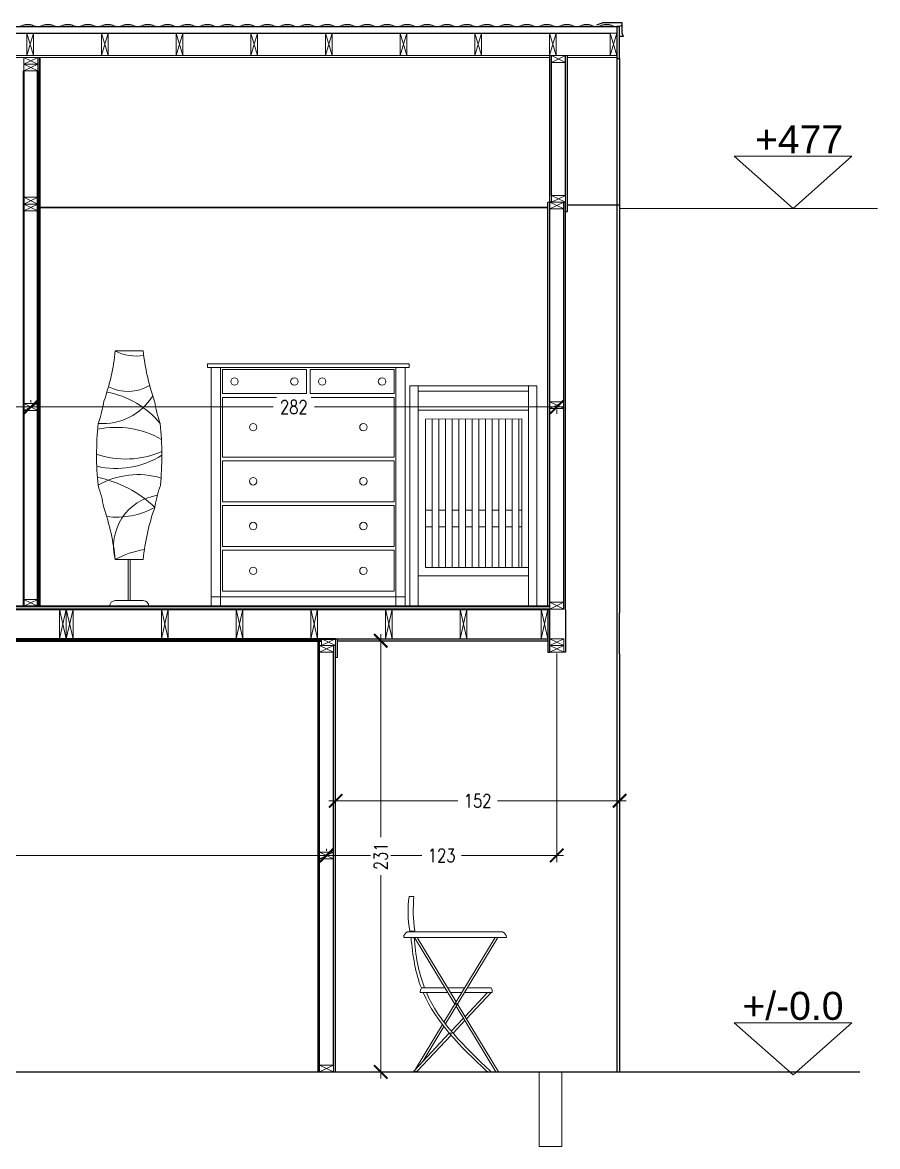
# Model space of a CAD drawing. Header units: centimetres. Extents: x 394519 to 396757, y 376859 to 378786.
# Drawn here: x 396159 to 396618, y 376957 to 377559 of the extents above; entities that cross this region are included whole.
import ezdxf

# ---------------------------------------------------------------- set-up
doc = ezdxf.new("R2010")
doc.units = ezdxf.units.CM
doc.header["$MEASUREMENT"] = 0
doc.layers.get('DEFPOINTS').update_dxf_attribs({"color": 210})
for name, color, linetype, lineweight in [('A-ANNO-DIMS', 3, 'Continuous', 18), ('A-DETL-MBND', 3, 'Continuous', 18), ('A-DETL-MCUT', 4, 'Continuous', 25), ('A-ELEV-IDEN', 3, 'Continuous', 18), ('A-ELEV-MBE2', 4, 'Continuous', 25), ('A-FURN', 8, 'Continuous', 18), ('A-SECT-MCUT', 7, 'Continuous', 35), ('A-WALL-STUD', 3, 'Continuous', 18)]:
    doc.layers.add(name, color=color, linetype=linetype, lineweight=lineweight)
doc.styles.add('ARIAL', font='Arial.ttf')
doc.styles.add('E-ROMANS', font='romans.shx', dxfattribs={"width": 0.8})
doc.styles.get("Standard").update_dxf_attribs({"font": 'Arial.ttf'})
doc.dimstyles.new('Copy of TICK_36', dxfattribs={"dimtxt": 3.6, "dimasz": 3.6, "dimexe": 1.8, "dimexo": 1.2, "dimgap": 1.8, "dimtad": 0, "dimdec": 0, "dimzin": 0, "dimdsep": 46, "dimtxsty": 'ARIAL', "dimblk": 'ARCHTICK', "dimblk1": 'ARCHTICK', "dimblk2": 'ARCHTICK', "dimcen": 1.8, "dimdle": 1.8, "dimclrd": 256, "dimclre": 256, "dimclrt": 256, "dimadec": 0, "dimazin": 0, "dimtfac": 1, "dimtdec": 0, "dimtmove": 1, "dimatfit": 3, "dimldrblk": 'OPEN90', "dimfxl": 1, "dimtfill": 1, "dimtolj": 1, "dimtzin": 0, "dimlwd": -1, "dimlwe": -1, "dimarcsym": 0})

# ---------------------------------------------------------------- blocks, each defined once
blk = doc.blocks.new('_ArchTick')
at = {"color": 0, "linetype": 'ByBlock', "const_width": 0.15}
blk.add_lwpolyline([(-0.5, -0.5), (0.5, 0.5)], dxfattribs=at)
blk = doc.blocks.new('*D226')
at = {"layer": 'A-ANNO-DIMS', "transparency": 16777216}
for p, q in [((395753.97, 377115.02), (395753.97, 377116.22)), ((396322.46, 377115.02), (396322.46, 377116.22)), ((395750.37, 377112.62), (396027.21, 377112.62)), ((396326.06, 377112.62), (396049.22, 377112.62))]:
    blk.add_line(p, q, dxfattribs=at)
at = {"layer": 'DEFPOINTS', "color": 0, "transparency": 16777216}
for p in [(395753.97, 377112.62), (396322.46, 377112.62), (396322.46, 377112.62)]:
    blk.add_point(p, dxfattribs=at)
at = {"layer": 'A-ANNO-DIMS', "transparency": 16777216, "xscale": 7.2, "yscale": 7.2, "zscale": 7.2, "rotation": 180}
blk.add_blockref('_ArchTick', (395753.97, 377112.62), dxfattribs=at)
at = {"layer": 'A-ANNO-DIMS', "transparency": 16777216, "xscale": 7.2, "yscale": 7.2, "zscale": 7.2}
blk.add_blockref('_ArchTick', (396322.46, 377112.62), dxfattribs=at)
at = {"layer": 'A-ANNO-DIMS', "transparency": 16777216, "insert": (396038.21, 377112.62), "char_height": 7.2, "attachment_point": 5, "style": 'E-ROMANS', "bg_fill": 3, "box_fill_scale": 1.25, "bg_fill_color": 256, "bg_fill_true_color": 13158600, "bg_fill_transparency": 0}
blk.add_mtext('\\A1;568', dxfattribs=at)
blk = doc.blocks.new('_Open90')
at = {"color": 0, "linetype": 'ByBlock', "lineweight": -2}
for p, q in [((0, 0), (-1, 0)), ((-0.5, 0.5), (0, 0)), ((0, 0), (-0.5, -0.5))]:
    blk.add_line(p, q, dxfattribs=at)
blk = doc.blocks.new('*D227')
at = {"layer": 'A-ANNO-DIMS', "transparency": 16777216}
for p, q in [((396445.81, 377220.91), (396445.81, 377109.02)), ((396322.46, 377115.02), (396322.46, 377116.22)), ((396318.86, 377112.62), (396373.54, 377112.62)), ((396449.41, 377112.62), (396394.73, 377112.62))]:
    blk.add_line(p, q, dxfattribs=at)
at = {"layer": 'DEFPOINTS', "color": 0, "transparency": 16777216}
for p in [(396445.81, 377223.31), (396322.46, 377112.62), (396445.81, 377112.62)]:
    blk.add_point(p, dxfattribs=at)
at = {"layer": 'A-ANNO-DIMS', "transparency": 16777216, "xscale": 7.2, "yscale": 7.2, "zscale": 7.2, "rotation": 180}
blk.add_blockref('_ArchTick', (396322.46, 377112.62), dxfattribs=at)
at = {"layer": 'A-ANNO-DIMS', "transparency": 16777216, "xscale": 7.2, "yscale": 7.2, "zscale": 7.2}
blk.add_blockref('_ArchTick', (396445.81, 377112.62), dxfattribs=at)
at = {"layer": 'A-ANNO-DIMS', "transparency": 16777216, "insert": (396384.13, 377112.62), "char_height": 7.2, "attachment_point": 5, "style": 'E-ROMANS', "bg_fill": 3, "box_fill_scale": 1.25, "bg_fill_color": 256, "bg_fill_true_color": 13158600, "bg_fill_transparency": 0}
blk.add_mtext('\\A1;123', dxfattribs=at)
blk = doc.blocks.new('*D228')
at = {"layer": 'A-ANNO-DIMS', "transparency": 16777216}
for p, q in [((396323.71, 377141.9), (396392.8, 377141.9)), ((396327.31, 377140.04), (396327.31, 377145.5)), ((396483.08, 377141.9), (396413.99, 377141.9)), ((396479.48, 377144.3), (396479.48, 377145.5))]:
    blk.add_line(p, q, dxfattribs=at)
at = {"layer": 'DEFPOINTS', "color": 0, "transparency": 16777216}
for p in [(396479.48, 377141.9), (396479.48, 377141.9), (396327.31, 377137.64)]:
    blk.add_point(p, dxfattribs=at)
at = {"layer": 'A-ANNO-DIMS', "transparency": 16777216, "xscale": 7.2, "yscale": 7.2, "zscale": 7.2, "rotation": 180}
blk.add_blockref('_ArchTick', (396327.31, 377141.9), dxfattribs=at)
at = {"layer": 'A-ANNO-DIMS', "transparency": 16777216, "xscale": 7.2, "yscale": 7.2, "zscale": 7.2}
blk.add_blockref('_ArchTick', (396479.48, 377141.9), dxfattribs=at)
at = {"layer": 'A-ANNO-DIMS', "transparency": 16777216, "insert": (396403.4, 377141.9), "char_height": 7.2, "attachment_point": 5, "style": 'E-ROMANS', "bg_fill": 3, "box_fill_scale": 1.25, "bg_fill_color": 256, "bg_fill_true_color": 13158600, "bg_fill_transparency": 0}
blk.add_mtext('\\A1;152', dxfattribs=at)
blk = doc.blocks.new('*D229')
at = {"layer": 'A-ANNO-DIMS', "transparency": 16777216}
for p, q in [((396351.46, 377231.31), (396351.46, 377122.31)), ((396355.09, 377227.71), (396347.86, 377227.71)), ((396351.46, 376992.93), (396351.46, 377101.94)), ((396349.06, 376996.53), (396347.86, 376996.53))]:
    blk.add_line(p, q, dxfattribs=at)
at = {"layer": 'DEFPOINTS', "color": 0, "transparency": 16777216}
for p in [(396357.49, 377227.71), (396351.46, 376996.53), (396351.46, 376996.53)]:
    blk.add_point(p, dxfattribs=at)
at = {"layer": 'A-ANNO-DIMS', "transparency": 16777216, "xscale": 7.2, "yscale": 7.2, "zscale": 7.2}
for p, rotation in [((396351.46, 377227.71), 90), ((396351.46, 376996.53), 270)]:
    blk.add_blockref('_ArchTick', p, dxfattribs=dict(at, rotation=rotation))
at = {"layer": 'A-ANNO-DIMS', "transparency": 16777216, "insert": (396351.46, 377112.12), "char_height": 7.2, "attachment_point": 5, "rotation": 90, "style": 'E-ROMANS', "bg_fill": 3, "box_fill_scale": 1.25, "bg_fill_color": 256, "bg_fill_true_color": 13158600, "bg_fill_transparency": 0}
blk.add_mtext('\\A1;231', dxfattribs=at)
blk = doc.blocks.new('*D230')
at = {"layer": 'A-ANNO-DIMS', "transparency": 16777216}
for p, q in [((395749.27, 377353.06), (395948.24, 377353.06)), ((395752.87, 377351.66), (395752.87, 377349.46)), ((396167.57, 377353.06), (395968.6, 377353.06)), ((396163.97, 377355.46), (396163.97, 377356.66))]:
    blk.add_line(p, q, dxfattribs=at)
at = {"layer": 'DEFPOINTS', "color": 0, "transparency": 16777216}
for p in [(395752.87, 377354.06), (396163.97, 377353.06), (396163.97, 377353.06)]:
    blk.add_point(p, dxfattribs=at)
at = {"layer": 'A-ANNO-DIMS', "transparency": 16777216, "xscale": 7.2, "yscale": 7.2, "zscale": 7.2, "rotation": 180}
blk.add_blockref('_ArchTick', (395752.87, 377353.06), dxfattribs=at)
at = {"layer": 'A-ANNO-DIMS', "transparency": 16777216, "xscale": 7.2, "yscale": 7.2, "zscale": 7.2}
blk.add_blockref('_ArchTick', (396163.97, 377353.06), dxfattribs=at)
at = {"layer": 'A-ANNO-DIMS', "transparency": 16777216, "insert": (395958.42, 377353.06), "char_height": 7.2, "attachment_point": 5, "style": 'E-ROMANS', "bg_fill": 3, "box_fill_scale": 1.25, "bg_fill_color": 256, "bg_fill_true_color": 13158600, "bg_fill_transparency": 0}
blk.add_mtext('\\A1;411', dxfattribs=at)
blk = doc.blocks.new('*D231')
at = {"layer": 'A-ANNO-DIMS', "transparency": 16777216}
for p, q in [((396160.37, 377353.06), (396293.88, 377353.06)), ((396163.97, 377355.46), (396163.97, 377356.66)), ((396449.41, 377353.06), (396315.89, 377353.06)), ((396445.81, 377351.66), (396445.81, 377349.46))]:
    blk.add_line(p, q, dxfattribs=at)
at = {"layer": 'DEFPOINTS', "color": 0, "transparency": 16777216}
for p in [(396163.97, 377353.06), (396445.81, 377354.06), (396445.81, 377353.06)]:
    blk.add_point(p, dxfattribs=at)
at = {"layer": 'A-ANNO-DIMS', "transparency": 16777216, "xscale": 7.2, "yscale": 7.2, "zscale": 7.2, "rotation": 180}
blk.add_blockref('_ArchTick', (396163.97, 377353.06), dxfattribs=at)
at = {"layer": 'A-ANNO-DIMS', "transparency": 16777216, "xscale": 7.2, "yscale": 7.2, "zscale": 7.2}
blk.add_blockref('_ArchTick', (396445.81, 377353.06), dxfattribs=at)
at = {"layer": 'A-ANNO-DIMS', "transparency": 16777216, "insert": (396304.89, 377353.06), "char_height": 7.2, "attachment_point": 5, "style": 'E-ROMANS', "bg_fill": 3, "box_fill_scale": 1.25, "bg_fill_color": 256, "bg_fill_true_color": 13158600, "bg_fill_transparency": 0}
blk.add_mtext('\\A1;282', dxfattribs=at)

msp = doc.modelspace()

# ---------------------------------------------------------------- linework, layer by layer
for p, q in [((396227.18, 377246.23), (396206.18, 377246.23)), ((396216.68, 377246.23), (396227.18, 377246.23)), ((396260.63, 377246.23), (396265.63, 377246.23)), ((396359.63, 377246.23), (396364.63, 377246.23)), ((396369.68, 376996.53), (396370.31, 376996.53)), ((396409.13, 376996.53), (396410.1, 376996.53)), ((396410.67, 376996.53), (396410.67, 376996.53))]:
    msp.add_line(p, q)
at = {"color": 0}
msp.add_line((395758.73, 376996.53), (396608.16, 376996.53), dxfattribs=at)
msp.add_lwpolyline([(396370.65, 376996.62), (396370.6, 376996.53), (396369.22, 376996.53), (396369.35, 376996.74)])
for centre, radius, start, end in [((396369.72, 376996.98), 0.451, 161.00872, 264.50503), ((396370.26, 376997.49), 0.959, 273.24009, 316.73834), ((396409.32, 376998.17), 1.64, 226.12791, 263.14049), ((396410.04, 376996.79), 0.258, 282.37805, 33.40145)]:
    msp.add_arc(centre, radius, start, end)
at = {"layer": 'A-ANNO-DIMS'}
msp.add_line((396479.3, 377459.54), (396617.7, 377459.54), dxfattribs=at)
for points in [[(396603.9, 377487.52), (396572.42, 377459.54), (396540.94, 377487.52)], [(396603.9, 377022.84), (396572.42, 376994.86), (396540.94, 377022.84)]]:
    msp.add_lwpolyline(points, close=True, dxfattribs=at)
at = {"layer": 'A-DETL-MBND'}
for p, q in [((396442.05, 377541.46), (396104.59, 377541.46)), ((396442.05, 377540.46), (396105.59, 377540.46)), ((396451.56, 377541.46), (396474.38, 377541.46)), ((396451.56, 377540.46), (396477.98, 377540.46))]:
    msp.add_line(p, q, dxfattribs=at)
at = {"layer": 'A-DETL-MBND', "color": 0}
msp.add_line((396327.31, 377218.71), (396328.31, 377218.71), dxfattribs=at)
for points in [[(396451.56, 377541.46), (396450.56, 377541.46)], [(396442.05, 377462.89), (396441.05, 377462.89)]]:
    msp.add_lwpolyline(points, dxfattribs=at)
at = {"layer": 'A-DETL-MCUT'}
for p, q in [((396440.96, 377246.23), (396441.05, 377462.89)), ((396442.05, 377246.23), (396442.05, 377462.89)), ((396450.56, 377244.25), (396450.56, 377462.89)), ((396440.96, 377244.73), (396440.96, 377221.51)), ((396442.05, 377221.51), (396442.05, 377244.73)), ((396450.56, 377244.25), (396450.56, 377221.51)), ((396327.31, 377228.71), (396440.96, 377228.71)), ((396328.31, 377218.71), (396328.31, 377228.71)), ((396326.21, 377000.14), (396326.21, 377221.51)), ((396440.96, 377221.51), (396442.05, 377221.51)), ((396450.56, 377221.51), (396449.56, 377221.51))]:
    msp.add_line(p, q, dxfattribs=at)
for points in [[(396443.05, 377462.89), (396442.05, 377462.89), (396442.05, 377541.46)], [(396443.05, 377466.5), (396443.05, 377541.46)], [(396450.56, 377466.5), (396450.56, 377541.46)], [(396450.56, 377457.89), (396451.56, 377457.89), (396451.56, 377541.46)], [(396449.56, 377244.73), (396449.56, 377462.89)], [(396317.7, 377227.71), (396317.7, 376996.53)], [(396318.7, 376996.53), (396318.7, 377227.71)], [(396326.21, 376996.53), (396327.31, 376996.53), (396327.31, 377225.11)], [(396328.31, 377227.71), (396440.96, 377227.71)]]:
    msp.add_lwpolyline(points, dxfattribs=at)
at = {"layer": 'A-ELEV-IDEN', "color": 3}
msp.add_lwpolyline([(396436.45, 376996.53), (396448.46, 376996.53), (396448.46, 376956.5), (396436.45, 376956.5)], close=True, dxfattribs=at)
at = {"layer": 'A-ELEV-MBE2'}
for p, q in [((396479.48, 377461.22), (396451.56, 377461.22)), ((396477.98, 377461.22), (396477.98, 376996.53)), ((396479.48, 377461.22), (396479.48, 377242.74)), ((396479.48, 377220.76), (396479.48, 377242.74)), ((396479.48, 377220.76), (396479.48, 376996.53)), ((396448.46, 376996.53), (396479.48, 376996.53))]:
    msp.add_line(p, q, dxfattribs=at)
for points in [[(395720.7, 377557.07), (396479.48, 377557.07)], [(396467.26, 377558.01), (396467.26, 377558.01), (396470.72, 377559.25), (396480.73, 377559.25), (396480.73, 377553.75), (396481.48, 377551.75), (396479.73, 377551.75)], [(396477.98, 377557.07), (396477.98, 377541.46), (396477.98, 377539.96), (396479.48, 377539.96), (396479.48, 377557.07), (396477.98, 377557.07)], [(395720.7, 377553.47), (396474.38, 377553.47)], [(396477.98, 377539.96), (396477.98, 377461.22)], [(396479.48, 377539.96), (396479.48, 377461.22)]]:
    msp.add_lwpolyline(points, dxfattribs=at)
for centre, start, end in [((396157.08, 377564.39), 248.58135, 291.41865), ((396162.42, 377550.76), 68.58135, 111.41865), ((396167.77, 377564.39), 248.58135, 291.41865), ((396173.12, 377550.76), 68.58135, 111.41865), ((396178.46, 377564.39), 248.58135, 291.41865), ((396183.81, 377550.76), 68.58135, 111.41865), ((396189.16, 377564.39), 248.58135, 291.41865), ((396194.5, 377550.76), 68.58135, 111.41865), ((396199.85, 377564.39), 248.58135, 291.41865), ((396205.2, 377550.76), 68.58135, 111.41865), ((396210.54, 377564.39), 248.58135, 291.41865), ((396215.89, 377550.76), 68.58135, 111.41865), ((396221.24, 377564.39), 248.58135, 291.41865), ((396226.58, 377550.76), 68.58135, 111.41865), ((396231.93, 377564.39), 248.58135, 291.41865), ((396237.28, 377550.76), 68.58135, 111.41865), ((396242.62, 377564.39), 248.58135, 291.41865), ((396247.97, 377550.76), 68.58135, 111.41865), ((396253.32, 377564.39), 248.58135, 291.41865), ((396258.66, 377550.76), 68.58135, 111.41865), ((396264.01, 377564.39), 248.58135, 291.41865), ((396269.36, 377550.76), 68.58135, 111.41865), ((396274.7, 377564.39), 248.58135, 291.41865), ((396280.05, 377550.76), 68.58135, 111.41865), ((396285.4, 377564.39), 248.58135, 291.41865), ((396290.74, 377550.76), 68.58135, 111.41865), ((396296.09, 377564.39), 248.58135, 291.41865), ((396301.44, 377550.76), 68.58135, 111.41865), ((396306.78, 377564.39), 248.58135, 291.41865), ((396312.13, 377550.76), 68.58135, 111.41865), ((396317.48, 377564.39), 248.58135, 291.41865), ((396322.82, 377550.76), 68.58135, 111.41865), ((396328.17, 377564.39), 248.58135, 291.41865), ((396333.51, 377550.76), 68.58135, 111.41865), ((396338.86, 377564.39), 248.58135, 291.41865), ((396344.21, 377550.76), 68.58135, 111.41865), ((396349.55, 377564.39), 248.58135, 291.41865), ((396354.9, 377550.76), 68.58135, 111.41865), ((396360.25, 377564.39), 248.58135, 291.41865), ((396365.59, 377550.76), 68.58135, 111.41865), ((396370.94, 377564.39), 248.58135, 291.41865), ((396376.29, 377550.76), 68.58135, 111.41865), ((396381.63, 377564.39), 248.58135, 291.41865), ((396386.98, 377550.76), 68.58135, 111.41865), ((396392.33, 377564.39), 248.58135, 291.41865), ((396397.67, 377550.76), 68.58135, 111.41865), ((396403.02, 377564.39), 248.58135, 291.41865), ((396408.37, 377550.76), 68.58135, 111.41865), ((396413.71, 377564.39), 248.58135, 291.41865), ((396419.06, 377550.76), 68.58135, 111.41865), ((396424.41, 377564.39), 248.58135, 291.41865), ((396429.75, 377550.76), 68.58135, 111.41865), ((396435.1, 377564.39), 248.58135, 291.41865), ((396440.45, 377550.76), 68.58135, 111.41865), ((396445.79, 377564.39), 248.58135, 291.41865), ((396451.14, 377550.76), 68.58135, 111.41865), ((396456.49, 377564.39), 248.58135, 291.41865), ((396461.83, 377550.76), 68.58135, 111.41865), ((396467.18, 377564.39), 248.58135, 291.41865), ((396472.53, 377550.76), 68.58135, 111.41865), ((396477.87, 377564.39), 248.58135, 291.41865)]:
    msp.add_arc(centre, 7.32, start, end, dxfattribs=at)
at = {"layer": 'A-FURN'}
for p, q in [((396209.18, 377383.23), (396224.18, 377383.23)), ((396209.18, 377383.23), (396221.68, 377383.23)), ((396209.18, 377383.23), (396216.68, 377383.23)), ((396217.18, 377383.23), (396216.18, 377383.23)), ((396216.18, 377383.23), (396216.68, 377383.23)), ((396258.63, 377376.23), (396366.63, 377376.23)), ((396258.63, 377374.23), (396258.63, 377376.23)), ((396366.63, 377376.23), (396366.63, 377374.23)), ((396366.63, 377374.23), (396258.63, 377374.23)), ((396258.63, 377374.23), (396260.63, 377374.23)), ((396260.63, 377374.23), (396260.63, 377246.23)), ((396265.63, 377253.23), (396265.63, 377374.23)), ((396265.63, 377374.23), (396311.63, 377374.23)), ((396265.63, 377374.23), (396265.63, 377356.23)), ((396265.63, 377374.23), (396265.63, 377359.23)), ((396265.63, 377374.23), (396266.63, 377374.23)), ((396265.63, 377374.23), (396265.63, 377373.23)), ((396266.63, 377373.23), (396266.63, 377360.23)), ((396311.63, 377360.23), (396311.63, 377373.23)), ((396311.63, 377373.23), (396311.63, 377360.23)), ((396313.63, 377373.23), (396313.63, 377360.23)), ((396359.63, 377374.23), (396358.63, 377374.23)), ((396358.63, 377373.23), (396358.63, 377360.23)), ((396359.63, 377253.23), (396359.63, 377374.23)), ((396364.63, 377246.23), (396364.63, 377374.23)), ((396367.14, 377364.45), (396367.14, 377355.35)), ((396367.14, 377364.45), (396371.61, 377364.45)), ((396371.61, 377354.48), (396371.61, 377364.45)), ((396371.61, 377364.45), (396430.59, 377364.45)), ((396430.59, 377364.45), (396430.59, 377355.35)), ((396430.59, 377364.45), (396435.06, 377364.45)), ((396435.06, 377354.48), (396435.06, 377364.45)), ((396266.63, 377358.23), (396358.63, 377358.23)), ((396359.63, 377359.23), (396359.63, 377334.23)), ((396371.61, 377361.58), (396430.59, 377361.58)), ((396265.63, 377356.23), (396265.63, 377331.23)), ((396265.63, 377334.23), (396265.63, 377309.23)), ((396359.63, 377331.23), (396359.63, 377306.23)), ((396265.63, 377301.23), (396265.63, 377325.23)), ((396266.63, 377326.23), (396358.63, 377326.23)), ((396266.63, 377324.23), (396358.63, 377324.23)), ((396266.63, 377302.23), (396266.63, 377324.23)), ((396358.63, 377302.23), (396358.63, 377324.23)), ((396265.63, 377297.23), (396265.63, 377319.23)), ((396359.63, 377309.23), (396359.63, 377284.23)), ((396266.63, 377302.23), (396358.63, 377302.23)), ((396266.63, 377300.23), (396358.63, 377300.23)), ((396266.63, 377278.23), (396266.63, 377300.23)), ((396358.63, 377278.23), (396358.63, 377300.23)), ((396359.63, 377277.23), (396359.63, 377301.23)), ((396359.63, 377275.23), (396359.63, 377297.23)), ((396265.63, 377253.23), (396265.63, 377293.23)), ((396265.63, 377253.23), (396265.63, 377277.23)), ((396265.63, 377253.23), (396265.63, 377275.23)), ((396266.63, 377278.23), (396358.63, 377278.23)), ((396266.63, 377276.23), (396358.63, 377276.23)), ((396266.63, 377254.23), (396266.63, 377276.23)), ((396358.63, 377254.23), (396358.63, 377276.23)), ((396209.18, 377271.23), (396224.18, 377271.23)), ((396216.18, 377271.23), (396216.18, 377249.23)), ((396217.18, 377249.23), (396217.18, 377271.23)), ((396266.63, 377254.23), (396358.63, 377254.23)), ((396209.18, 377249.23), (396224.18, 377249.23)), ((396260.63, 377251.24), (396364.63, 377251.24)), ((396265.63, 377246.23), (396265.63, 377253.23)), ((396359.63, 377253.23), (396359.63, 377246.23)), ((396366.67, 377090.53), (396369.26, 377090.53)), ((396366.99, 377071.91), (396369.7, 377072.22)), ((396371, 377068.62), (396391.9, 377034.05)), ((396387.51, 377039.03), (396372.66, 377039.03)), ((396387.51, 377039.03), (396372.66, 377039.03)), ((396386, 377041.53), (396373.25, 377041.53)), ((396396.43, 377041.53), (396387.38, 377041.53)), ((396394.91, 377039.03), (396388.89, 377039.03)), ((396394.91, 377039.03), (396388.89, 377039.03)), ((396410.67, 377039.03), (396396.29, 377039.03)), ((396411.24, 377039.03), (396396.29, 377039.03)), ((396396.65, 377026.2), (396408.73, 377039.03)), ((396397.41, 377024.94), (396410.67, 377039.03)), ((396410.67, 377041.53), (396397.8, 377041.53)), ((396389.28, 377018.36), (396395.81, 377025.31)), ((396390.2, 377017.28), (396396.57, 377024.05)), ((396369.3, 376997.13), (396388.23, 377017.25)), ((396370.96, 376996.83), (396389.15, 377016.17))]:
    msp.add_line(p, q, dxfattribs=at)
at = {"layer": 'A-FURN', "color": 0}
for p, q in [((396195.81, 376996.53), (396173.3, 376996.53)), ((396282.13, 376996.53), (396227.09, 376996.53)), ((396320.88, 376996.53), (396328.44, 376996.53))]:
    msp.add_line(p, q, dxfattribs=at)
at = {"layer": 'A-FURN'}
for points in [[(396266.63, 377373.23), (396311.63, 377373.23), (396311.63, 377360.23), (396266.63, 377360.23)], [(396313.63, 377373.23), (396358.63, 377373.23), (396358.63, 377360.23), (396313.63, 377360.23)], [(396266.63, 377358.23), (396358.63, 377358.23), (396358.63, 377326.23), (396266.63, 377326.23)]]:
    msp.add_lwpolyline(points, close=True, dxfattribs=at)
for points in [[(396371.61, 377354.48), (396371.61, 377246.23), (396367.14, 377246.23), (396367.14, 377355.35)], [(396430.59, 377262.5), (396430.59, 377351.3), (396371.61, 377351.28)], [(396435.06, 377354.48), (396435.06, 377246.23), (396430.59, 377246.23), (396430.59, 377355.35)], [(396427.17, 377266.96), (396427.17, 377346.76), (396375.51, 377346.47), (396375.51, 377266.97)], [(396378.97, 377266.97), (396378.97, 377346.49)], [(396382.54, 377266.97), (396382.54, 377346.51)], [(396386.11, 377266.97), (396386.11, 377346.53)], [(396389.68, 377266.97), (396389.68, 377346.55)], [(396393.25, 377266.97), (396393.25, 377346.57)], [(396396.82, 377266.97), (396396.82, 377346.59)], [(396400.39, 377266.97), (396400.39, 377346.61)], [(396403.96, 377266.97), (396403.96, 377346.63)], [(396407.54, 377266.97), (396407.54, 377346.65)], [(396411.11, 377266.97), (396411.11, 377346.67)], [(396414.68, 377266.97), (396414.68, 377346.77)], [(396418.25, 377266.97), (396418.25, 377346.77)], [(396421.82, 377266.97), (396421.82, 377346.73)], [(396425.39, 377266.97), (396425.39, 377346.77)], [(396375.4, 377297.82), (396378.97, 377297.82)], [(396382.54, 377297.82), (396386.11, 377297.82)], [(396389.68, 377297.82), (396393.25, 377297.82)], [(396396.82, 377297.82), (396400.39, 377297.82)], [(396403.96, 377297.82), (396407.54, 377297.82)], [(396411.11, 377297.82), (396414.68, 377297.82)], [(396418.25, 377297.82), (396421.82, 377297.82)], [(396425.39, 377297.82), (396427.17, 377297.82)], [(396378.97, 377288.75), (396375.4, 377288.75)], [(396386.11, 377288.75), (396382.54, 377288.75)], [(396393.25, 377288.75), (396389.68, 377288.75)], [(396400.39, 377288.75), (396396.82, 377288.75)], [(396407.54, 377288.75), (396403.96, 377288.75)], [(396414.68, 377288.75), (396411.11, 377288.75)], [(396421.82, 377288.75), (396418.25, 377288.75)], [(396427.17, 377288.75), (396425.39, 377288.75)], [(396371.61, 377262.5), (396430.59, 377262.5), (396430.59, 377266.96), (396375.51, 377266.97)], [(396423.6, 377262.5), (396427.17, 377262.5)], [(396391.21, 377032.91), (396369.63, 377068.62), (396370.6, 377068.62)], [(396385.37, 377023.24), (396412.8, 377068.62)], [(396413.21, 377068.62), (396414.18, 377068.62), (396386.14, 377022.24)], [(396391.9, 377031.78), (396413.21, 376996.53), (396414.58, 376996.53), (396392.59, 377032.91)], [(396370.1, 376997.98), (396384.55, 377021.88)], [(396385.32, 377020.89), (396373.95, 377002.07)]]:
    msp.add_lwpolyline(points, dxfattribs=at)
msp.add_lwpolyline([(396365.78, 377071.62, 0.302776), (396363.78, 377068.62), (396418.78, 377068.62, 0.302776), (396416.78, 377071.62)], format="xyb", close=True, dxfattribs=at)
for centre, radius in [((396273.09, 377366.73), 2), ((396305.18, 377366.73), 2), ((396320.09, 377366.73), 2), ((396352.18, 377366.73), 2), ((396283.09, 377342.23), 2), ((396342.18, 377342.23), 2), ((396283.09, 377313.23), 2), ((396342.18, 377313.23), 2), ((396283.09, 377289.23), 2), ((396342.18, 377289.23), 2), ((396283.09, 377265.23), 2), ((396342.18, 377265.23), 2), ((396391.9, 377032.93), 0.201), ((396389.15, 377017.23), 0.194)]:
    msp.add_circle(centre, radius, dxfattribs=at)
for centre, radius, start, end in [((396094.17, 377394.79), 115.59, 340.50937, 354.25685), ((396220.39, 377403.75), 23.38, 241.35518, 280.02903), ((396339.19, 377394.79), 115.59, 185.74315, 199.49063), ((396215.94, 377384.81), 23.38, 243.61261, 299.99812), ((396202.53, 377375.55), 31.42, 265.51867, 328.32151), ((396195.99, 377313.58), 48.27, 39.40548, 79.56723), ((396133.65, 377367.56), 70.41, 340.64506, 350.73602), ((396299.72, 377367.56), 70.41, 189.26398, 199.35494), ((396360.98, 377327.23), 161.8, 173.96892, 180), ((396209.86, 377293.89), 48.27, 60.05336, 102.05926), ((396072.38, 377327.23), 161.8, 0, 6.03108), ((396214.91, 377373.42), 48.27, 250.98033, 293.51042), ((396360.98, 377327.23), 161.8, 180, 185.72905), ((396209.69, 377365.75), 45.65, 256.83666, 302.44851), ((396072.38, 377327.23), 161.8, 354.2637, 0), ((396186.98, 377253.99), 62.68, 46.19628, 78.37338), ((396221.33, 377274.31), 42.51, 73.06027, 120.13527), ((396133.51, 377287.89), 70.41, 9.26398, 19.22427), ((396299.86, 377287.89), 70.41, 160.79328, 170.73602), ((396236.07, 377278.29), 27.8, 98.92961, 194.71418), ((396091.31, 377259.88), 118.41, 5.49993, 19.40856), ((396209.94, 377336.51), 42.51, 262.78537, 298.72284), ((396341.12, 377260.06), 117.47, 160.52537, 174.54643), ((396230.52, 377234.46), 42.51, 97.71291, 120.13527), ((396209.18, 377246.23), 3, 90, 180), ((396224.18, 377246.23), 3, 0, 90), ((396429.71, 377082.32), 63.57, 172.57349, 189.41946), ((396444.18, 377083.15), 75.28, 174.36895, 188.33622), ((396377.35, 377039.26), 4.69, 150.9498, 182.66404), ((396405.73, 377039.1), 5.51, 359.40408, 26.24179)]:
    msp.add_arc(centre, radius, start, end, dxfattribs=at)
for points in [[(396367.44, 377071.97), (396367.45, 377071.85), (396367.46, 377071.74), (396367.46, 377071.62)], [(396367.7, 377068.62), (396368.54, 377058.79), (396370.13, 377049.37), (396373.25, 377041.53)], [(396369.05, 377072.15), (396369.06, 377071.97), (396369.08, 377071.8), (396369.09, 377071.62)], [(396369.32, 377068.62), (396370.14, 377059.13), (396371.69, 377049.96), (396374.93, 377041.53)], [(396374.26, 377039.03), (396381.05, 377023.13), (396394.31, 377010.04), (396408.18, 376996.98)], [(396375.95, 377039.03), (396382.89, 377023.01), (396396.54, 377009.96), (396410.26, 376996.93)]]:
    msp.add_open_spline(points, degree=3, dxfattribs=at)
at = {"layer": 'A-SECT-MCUT'}
for p, q in [((396168.72, 377246.23), (396168.72, 377540.46)), ((396160.21, 377246.23), (396160.21, 377533.25)), ((396167.72, 377246.23), (396167.72, 377533.25)), ((396168.72, 377460.22), (396441.05, 377460.1))]:
    msp.add_line(p, q, dxfattribs=at)
for points in [[(395756.62, 377246.23), (396442.05, 377246.23)], [(395756.62, 377244.73), (396442.05, 377244.73)], [(395756.62, 377228.71), (396327.31, 377228.71)], [(396139.82, 377227.71), (396319.8, 377227.71)]]:
    msp.add_lwpolyline(points, dxfattribs=at)
at = {"layer": 'A-WALL-STUD', "color": 0}
for p, q in [((396165.34, 377553.47), (396161.74, 377553.47)), ((396160.21, 377536.85), (396160.21, 377540.46)), ((396167.72, 377540.46), (396167.72, 377536.85)), ((396160.21, 377533.25), (396160.21, 377536.85)), ((396167.72, 377536.85), (396167.72, 377533.25))]:
    msp.add_line(p, q, dxfattribs=at)
at = {"layer": 'A-WALL-STUD'}
for p, q in [((396161.74, 377553.47), (396161.74, 377541.46)), ((396161.74, 377553.47), (396165.34, 377541.46)), ((396161.74, 377541.46), (396165.34, 377553.47)), ((396165.34, 377541.46), (396165.34, 377553.47)), ((396167.72, 377536.85), (396160.21, 377540.46)), ((396160.21, 377536.85), (396167.72, 377540.46)), ((396450.56, 377537.86), (396443.05, 377541.46)), ((396443.05, 377537.86), (396450.56, 377541.46)), ((396160.21, 377536.85), (396167.72, 377536.85)), ((396167.72, 377533.25), (396160.21, 377536.85)), ((396160.21, 377533.25), (396167.72, 377536.85)), ((396167.72, 377536.85), (396160.21, 377536.85)), ((396167.72, 377533.25), (396160.21, 377533.25)), ((396167.72, 377461.89), (396160.21, 377465.5)), ((396160.21, 377461.89), (396167.72, 377465.5)), ((396450.56, 377462.89), (396443.05, 377466.5)), ((396443.05, 377462.89), (396450.56, 377466.5)), ((396167.72, 377458.29), (396160.21, 377461.89)), ((396160.21, 377458.29), (396167.72, 377461.89)), ((396449.56, 377459.29), (396442.05, 377462.89)), ((396442.05, 377459.29), (396449.56, 377462.89)), ((396167.72, 377351.26), (396160.21, 377354.86)), ((396160.21, 377351.26), (396167.72, 377354.86)), ((396449.56, 377352.26), (396442.05, 377355.86)), ((396442.05, 377352.26), (396449.56, 377355.86)), ((396167.72, 377246.23), (396160.21, 377249.83)), ((396160.21, 377246.23), (396167.72, 377249.83)), ((396449.56, 377244.73), (396442.05, 377248.33)), ((396442.05, 377244.73), (396449.56, 377248.33)), ((396326.21, 377221.51), (396318.7, 377225.11)), ((396318.7, 377221.51), (396326.21, 377225.11)), ((396327.31, 377225.11), (396319.8, 377228.71)), ((396319.8, 377225.11), (396327.31, 377228.71)), ((396449.56, 377228.71), (396442.05, 377225.11)), ((396442.05, 377228.71), (396449.56, 377225.11)), ((396449.56, 377225.11), (396442.05, 377221.51)), ((396442.05, 377225.11), (396449.56, 377221.51)), ((396326.21, 377110.82), (396318.7, 377114.43)), ((396318.7, 377110.82), (396326.21, 377114.43)), ((396326.21, 376996.53), (396318.7, 377000.14)), ((396318.7, 376996.53), (396326.21, 377000.14))]:
    msp.add_line(p, q, dxfattribs=at)
for points in [[(396205.37, 377553.47), (396201.77, 377553.47), (396201.77, 377541.46), (396205.37, 377541.46)], [(396245.4, 377553.47), (396241.8, 377553.47), (396241.8, 377541.46), (396245.4, 377541.46)], [(396285.43, 377553.47), (396281.83, 377553.47), (396281.83, 377541.46), (396285.43, 377541.46)], [(396325.46, 377553.47), (396321.86, 377553.47), (396321.86, 377541.46), (396325.46, 377541.46)], [(396365.49, 377553.47), (396361.89, 377553.47), (396361.89, 377541.46), (396365.49, 377541.46)], [(396405.52, 377553.47), (396401.92, 377553.47), (396401.92, 377541.46), (396405.52, 377541.46)], [(396445.56, 377553.47), (396441.95, 377553.47), (396441.95, 377541.46), (396445.56, 377541.46)], [(396477.98, 377553.47), (396474.38, 377553.47), (396474.38, 377541.46), (396477.98, 377541.46)], [(396450.56, 377537.86), (396443.05, 377537.86), (396443.05, 377541.46), (396450.56, 377541.46)], [(396167.72, 377461.89), (396160.21, 377461.89), (396160.21, 377465.5), (396167.72, 377465.5)], [(396450.56, 377462.89), (396443.05, 377462.89), (396443.05, 377466.5), (396450.56, 377466.5)], [(396167.72, 377458.29), (396160.21, 377458.29), (396160.21, 377461.89), (396167.72, 377461.89)], [(396449.56, 377459.29), (396442.05, 377459.29), (396442.05, 377462.89), (396449.56, 377462.89)], [(396167.72, 377351.26), (396160.21, 377351.26), (396160.21, 377354.86), (396167.72, 377354.86)], [(396449.56, 377352.26), (396442.05, 377352.26), (396442.05, 377355.86), (396449.56, 377355.86)], [(396167.72, 377246.23), (396160.21, 377246.23), (396160.21, 377249.83), (396167.72, 377249.83)], [(396449.56, 377244.73), (396442.05, 377244.73), (396442.05, 377248.33), (396449.56, 377248.33)], [(396326.21, 377221.51), (396318.7, 377221.51), (396318.7, 377225.11), (396326.21, 377225.11)], [(396327.31, 377225.11), (396319.8, 377225.11), (396319.8, 377228.71), (396327.31, 377228.71)], [(396449.56, 377228.71), (396442.05, 377228.71), (396442.05, 377225.11), (396449.56, 377225.11)], [(396449.56, 377225.11), (396442.05, 377225.11), (396442.05, 377221.51), (396449.56, 377221.51)], [(396326.21, 377110.82), (396318.7, 377110.82), (396318.7, 377114.43), (396326.21, 377114.43)], [(396326.21, 376996.53), (396318.7, 376996.53), (396318.7, 377000.14), (396326.21, 377000.14)]]:
    msp.add_lwpolyline(points, close=True, dxfattribs=at)
for points in [[(396201.77, 377553.47), (396205.37, 377541.46)], [(396201.77, 377541.46), (396205.37, 377553.47)], [(396241.8, 377553.47), (396245.4, 377541.46)], [(396241.8, 377541.46), (396245.4, 377553.47)], [(396281.83, 377553.47), (396285.43, 377541.46)], [(396281.83, 377541.46), (396285.43, 377553.47)], [(396321.86, 377553.47), (396325.46, 377541.46)], [(396321.86, 377541.46), (396325.46, 377553.47)], [(396361.89, 377553.47), (396365.49, 377541.46)], [(396361.89, 377541.46), (396365.49, 377553.47)], [(396401.92, 377553.47), (396405.52, 377541.46)], [(396401.92, 377541.46), (396405.52, 377553.47)], [(396441.95, 377553.47), (396445.56, 377541.46)], [(396441.95, 377541.46), (396445.56, 377553.47)], [(396474.38, 377553.47), (396477.98, 377541.46)], [(396474.38, 377541.46), (396477.98, 377553.47)], [(396182.95, 377244.73), (396182.95, 377228.71), (396179.35, 377228.71), (396179.35, 377244.73), (396182.95, 377244.73)], [(396179.35, 377244.73), (396182.95, 377228.71)], [(396182.95, 377244.73), (396179.35, 377228.71)], [(396186.56, 377244.73), (396186.56, 377228.71), (396182.95, 377228.71), (396182.95, 377244.73), (396186.56, 377244.73)], [(396182.95, 377244.73), (396186.56, 377228.71)], [(396186.56, 377244.73), (396182.95, 377228.71)], [(396237.5, 377244.73), (396237.5, 377228.71), (396233.89, 377228.71), (396233.89, 377244.73), (396237.5, 377244.73)], [(396233.89, 377244.73), (396237.5, 377228.71)], [(396237.5, 377244.73), (396233.89, 377228.71)], [(396277.53, 377244.73), (396277.53, 377228.71), (396273.92, 377228.71), (396273.92, 377244.73), (396277.53, 377244.73)], [(396273.92, 377244.73), (396277.53, 377228.71)], [(396277.53, 377244.73), (396273.92, 377228.71)], [(396317.56, 377244.73), (396317.56, 377228.71), (396313.95, 377228.71), (396313.95, 377244.73), (396317.56, 377244.73)], [(396313.95, 377244.73), (396317.56, 377228.71)], [(396317.56, 377244.73), (396313.95, 377228.71)], [(396357.59, 377244.73), (396357.59, 377228.71), (396353.99, 377228.71), (396353.99, 377244.73), (396357.59, 377244.73)], [(396353.99, 377244.73), (396357.59, 377228.71)], [(396357.59, 377244.73), (396353.99, 377228.71)], [(396397.62, 377244.73), (396397.62, 377228.71), (396394.02, 377228.71), (396394.02, 377244.73), (396397.62, 377244.73)], [(396394.02, 377244.73), (396397.62, 377228.71)], [(396397.62, 377244.73), (396394.02, 377228.71)], [(396440.96, 377244.73), (396440.96, 377228.71), (396437.36, 377228.71), (396437.36, 377244.73), (396440.96, 377244.73)], [(396437.36, 377244.73), (396440.96, 377228.71)], [(396440.96, 377244.73), (396437.36, 377228.71)]]:
    msp.add_lwpolyline(points, dxfattribs=at)

# ---------------------------------------------------------------- texts
at = {"layer": 'A-ANNO-DIMS'}
for s, p in [('+477', (396552.05, 377489.1)), ('+/-0.0', (396545.29, 377024.42))]:
    msp.add_text(s, height=15.013, dxfattribs=at).set_placement(p)

# ---------------------------------------------------------------- next in the draw order: dimensions: what is measured, and where the dimension line sits
for base, p1, p2, picture, middle in [((396163.97, 377353.06), (395752.87, 377354.06), (396163.97, 377353.06), '*D230', (395958.42, 377353.06)), ((396322.46, 377112.62), (395753.97, 377112.62), (396322.46, 377112.62), '*D226', (396038.21, 377112.62))]:
    dim = msp.add_linear_dim(base=base, p1=p1, p2=p2, dimstyle='Copy of TICK_36', override={"dimscale": 2, "dimtxsty": 'E-ROMANS'}, dxfattribs=at)
    dim.commit()
    dim.dimension.update_dxf_attribs({"geometry": picture, "text_midpoint": middle})

# ---------------------------------------------------------------- next in the draw order: dimensions: what is measured, and where the dimension line sits
for base, p1, p2, picture, middle in [((396445.81, 377353.06), (396163.97, 377353.06), (396445.81, 377354.06), '*D231', (396304.89, 377353.06)), ((396445.81, 377112.62), (396322.46, 377112.62), (396445.81, 377223.31), '*D227', (396384.13, 377112.62))]:
    dim = msp.add_linear_dim(base=base, p1=p1, p2=p2, dimstyle='Copy of TICK_36', override={"dimscale": 2, "dimtxsty": 'E-ROMANS'}, dxfattribs=at)
    dim.commit()
    dim.dimension.update_dxf_attribs({"geometry": picture, "text_midpoint": middle})

# ---------------------------------------------------------------- next in the draw order: dimensions: what is measured, and where the dimension line sits
dim = msp.add_linear_dim(base=(396479.48, 377141.9), p1=(396327.31, 377137.64), p2=(396479.48, 377141.9), dimstyle='Copy of TICK_36', override={"dimscale": 2, "dimtxsty": 'E-ROMANS'}, dxfattribs=at)
dim.commit()
dim.dimension.update_dxf_attribs({"geometry": '*D228', "text_midpoint": (396403.4, 377141.9)})

# ---------------------------------------------------------------- next in the draw order: dimensions: what is measured, and where the dimension line sits
dim = msp.add_linear_dim(base=(396351.46, 376996.53), p1=(396357.49, 377227.71), p2=(396351.46, 376996.53), angle=90, dimstyle='Copy of TICK_36', override={"dimscale": 2, "dimtxsty": 'E-ROMANS'}, dxfattribs=at)
dim.commit()
dim.dimension.update_dxf_attribs({"geometry": '*D229', "text_midpoint": (396351.46, 377112.12)})

doc.saveas('drawing.dxf')
